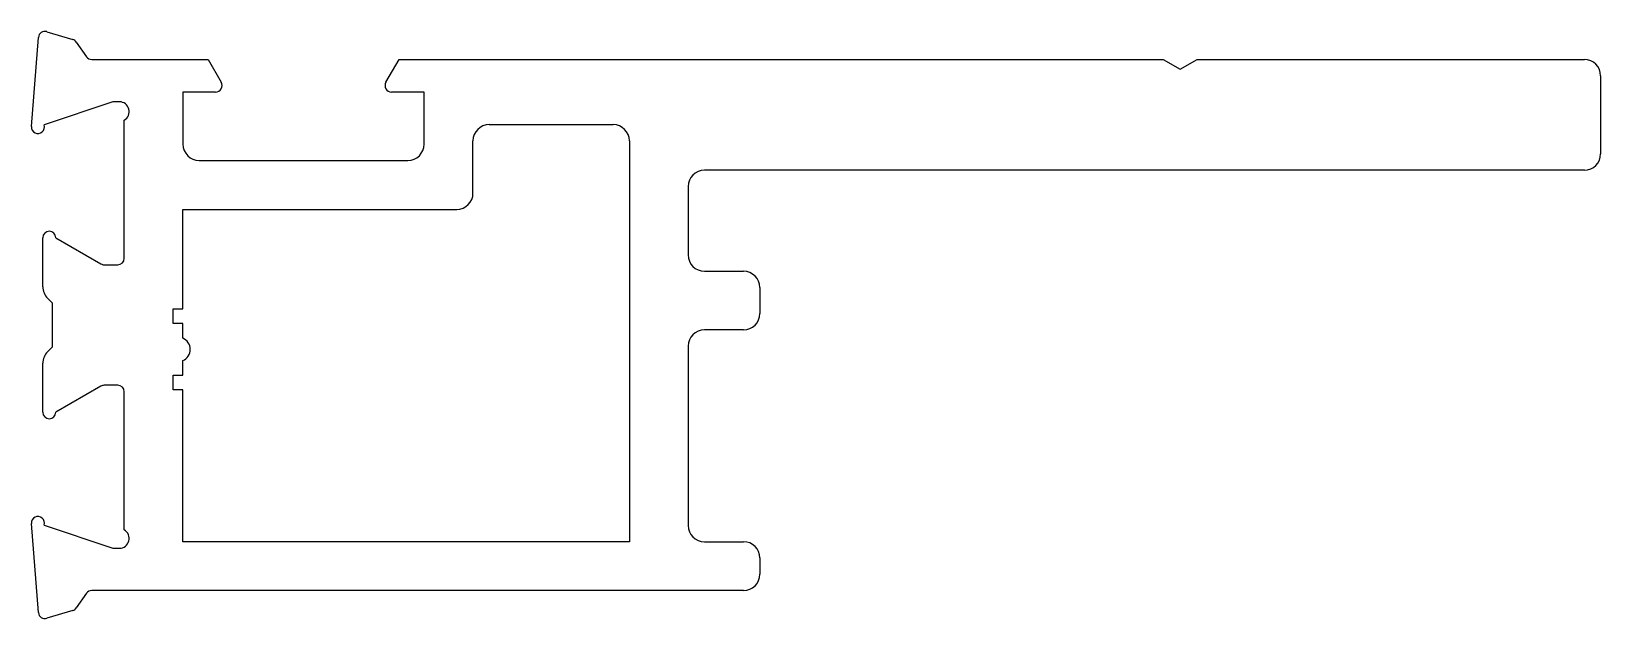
# Model space of a CAD drawing. Extents: x 2595.2 to 2643.3, y 1821.9 to 1840.
import ezdxf

# ---------------------------------------------------------------- set-up
doc = ezdxf.new("R2010")
doc.units = 0
doc.layers.get('0').update_dxf_attribs({"linetype": 'CONTINUOUS'})

msp = doc.modelspace()

# ---------------------------------------------------------------- linework, layer by layer
for p, q in [((2595.628, 1839.962), (2596.424, 1839.719)), ((2595.155, 1837.051), (2595.371, 1839.787)), ((2596.53, 1839.643), (2596.845, 1839.194)), ((2597.008, 1839.109), (2600.574, 1839.109)), ((2600.574, 1839.109), (2600.978, 1838.409)), ((2606.031, 1838.409), (2606.436, 1839.109)), ((2606.436, 1839.109), (2629.885, 1839.109)), ((2629.885, 1839.109), (2630.405, 1838.809)), ((2630.405, 1838.809), (2630.924, 1839.109)), ((2630.924, 1839.109), (2642.805, 1839.109)), ((2643.305, 1838.609), (2643.305, 1836.209)), ((2599.805, 1838.109), (2599.805, 1836.509)), ((2600.805, 1838.109), (2599.805, 1838.109)), ((2607.205, 1838.109), (2606.205, 1838.109)), ((2607.205, 1836.509), (2607.205, 1838.109)), ((2597.624, 1837.799), (2595.543, 1837.103)), ((2597.855, 1837.809), (2597.687, 1837.809)), ((2598.005, 1833.009), (2598.005, 1837.25)), ((2609.205, 1837.109), (2613.005, 1837.109)), ((2608.705, 1835.009), (2608.705, 1836.609)), ((2613.505, 1836.609), (2613.505, 1824.309)), ((2600.305, 1836.009), (2606.705, 1836.009)), ((2642.805, 1835.709), (2615.805, 1835.709)), ((2615.305, 1835.209), (2615.305, 1833.109)), ((2599.805, 1831.455), (2599.805, 1834.509)), ((2599.805, 1834.509), (2608.205, 1834.509)), ((2595.505, 1832.135), (2595.505, 1833.635)), ((2595.905, 1833.635), (2597.288, 1832.836)), ((2597.388, 1832.809), (2597.805, 1832.809)), ((2615.805, 1832.609), (2617.005, 1832.609)), ((2617.505, 1832.109), (2617.505, 1831.309)), ((2595.805, 1831.628), (2595.651, 1831.781)), ((2595.805, 1830.291), (2595.805, 1831.628)), ((2599.505, 1831.005), (2599.505, 1831.455)), ((2599.505, 1831.455), (2599.805, 1831.455)), ((2599.805, 1831.005), (2599.505, 1831.005)), ((2599.805, 1830.555), (2599.805, 1831.005)), ((2617.005, 1830.809), (2615.805, 1830.809)), ((2595.651, 1830.137), (2595.805, 1830.291)), ((2615.305, 1830.309), (2615.305, 1824.809)), ((2595.505, 1828.284), (2595.505, 1829.784)), ((2599.805, 1829.418), (2599.805, 1829.868)), ((2599.505, 1828.968), (2599.505, 1829.418)), ((2599.505, 1829.418), (2599.805, 1829.418)), ((2597.288, 1829.083), (2595.905, 1828.284)), ((2597.805, 1829.109), (2597.388, 1829.109)), ((2598.005, 1824.669), (2598.005, 1828.909)), ((2599.805, 1828.968), (2599.505, 1828.968)), ((2599.805, 1824.309), (2599.805, 1828.968)), ((2595.371, 1822.132), (2595.155, 1824.868)), ((2595.543, 1824.816), (2597.624, 1824.12)), ((2597.687, 1824.109), (2597.855, 1824.109)), ((2613.505, 1824.309), (2599.805, 1824.309)), ((2615.805, 1824.309), (2617.005, 1824.309)), ((2617.505, 1823.809), (2617.505, 1823.309)), ((2596.845, 1822.724), (2596.53, 1822.276)), ((2617.005, 1822.809), (2597.008, 1822.809)), ((2596.424, 1822.2), (2595.628, 1821.957))]:
    msp.add_line(p, q)
for centre, radius, start, end in [((2595.57, 1839.771), 0.2, 73, 175.5), ((2596.366, 1839.528), 0.2, 35.1195, 73), ((2597.008, 1839.309), 0.2, 215.1195, 270), ((2642.805, 1838.609), 0.5, 0, 90), ((2600.805, 1838.309), 0.2, 270, 30), ((2606.205, 1838.309), 0.2, 150, 270), ((2597.687, 1837.609), 0.2, 90, 108.5), ((2597.855, 1837.509), 0.3, 300, 90), ((2595.355, 1837.035), 0.2, 175.5, 19.7933), ((2609.205, 1836.609), 0.5, 90, 180), ((2613.005, 1836.609), 0.5, 0, 90), ((2600.305, 1836.509), 0.5, 180, 270), ((2606.705, 1836.509), 0.5, 270, 360), ((2642.805, 1836.209), 0.5, 270, 360), ((2615.805, 1835.209), 0.5, 90, 180), ((2608.205, 1835.009), 0.5, 270, 360), ((2595.705, 1833.635), 0.2, 0, 180), ((2615.805, 1833.109), 0.5, 180, 270), ((2597.388, 1833.009), 0.2, 240, 270), ((2597.805, 1833.009), 0.2, 270, 0), ((2617.005, 1832.109), 0.5, 0, 90), ((2596.005, 1832.135), 0.5, 180, 225), ((2617.005, 1831.309), 0.5, 270, 360), ((2615.805, 1830.309), 0.5, 90, 180), ((2599.655, 1830.211), 0.375, 293.5782, 66.4218), ((2596.005, 1829.784), 0.5, 135, 180), ((2597.388, 1828.909), 0.2, 90, 120), ((2597.805, 1828.909), 0.2, 0, 90), ((2595.705, 1828.284), 0.2, 180, 0), ((2595.355, 1824.884), 0.2, 340.2067, 184.5), ((2597.855, 1824.409), 0.3, 270, 60), ((2615.805, 1824.809), 0.5, 180, 270), ((2597.687, 1824.309), 0.2, 251.5, 270), ((2617.005, 1823.809), 0.5, 0, 90), ((2617.005, 1823.309), 0.5, 270, 360), ((2597.008, 1822.609), 0.2, 90, 144.8805), ((2595.57, 1822.148), 0.2, 184.5, 287), ((2596.366, 1822.391), 0.2, 287, 324.8805)]:
    msp.add_arc(centre, radius, start, end)

doc.saveas('drawing.dxf')
